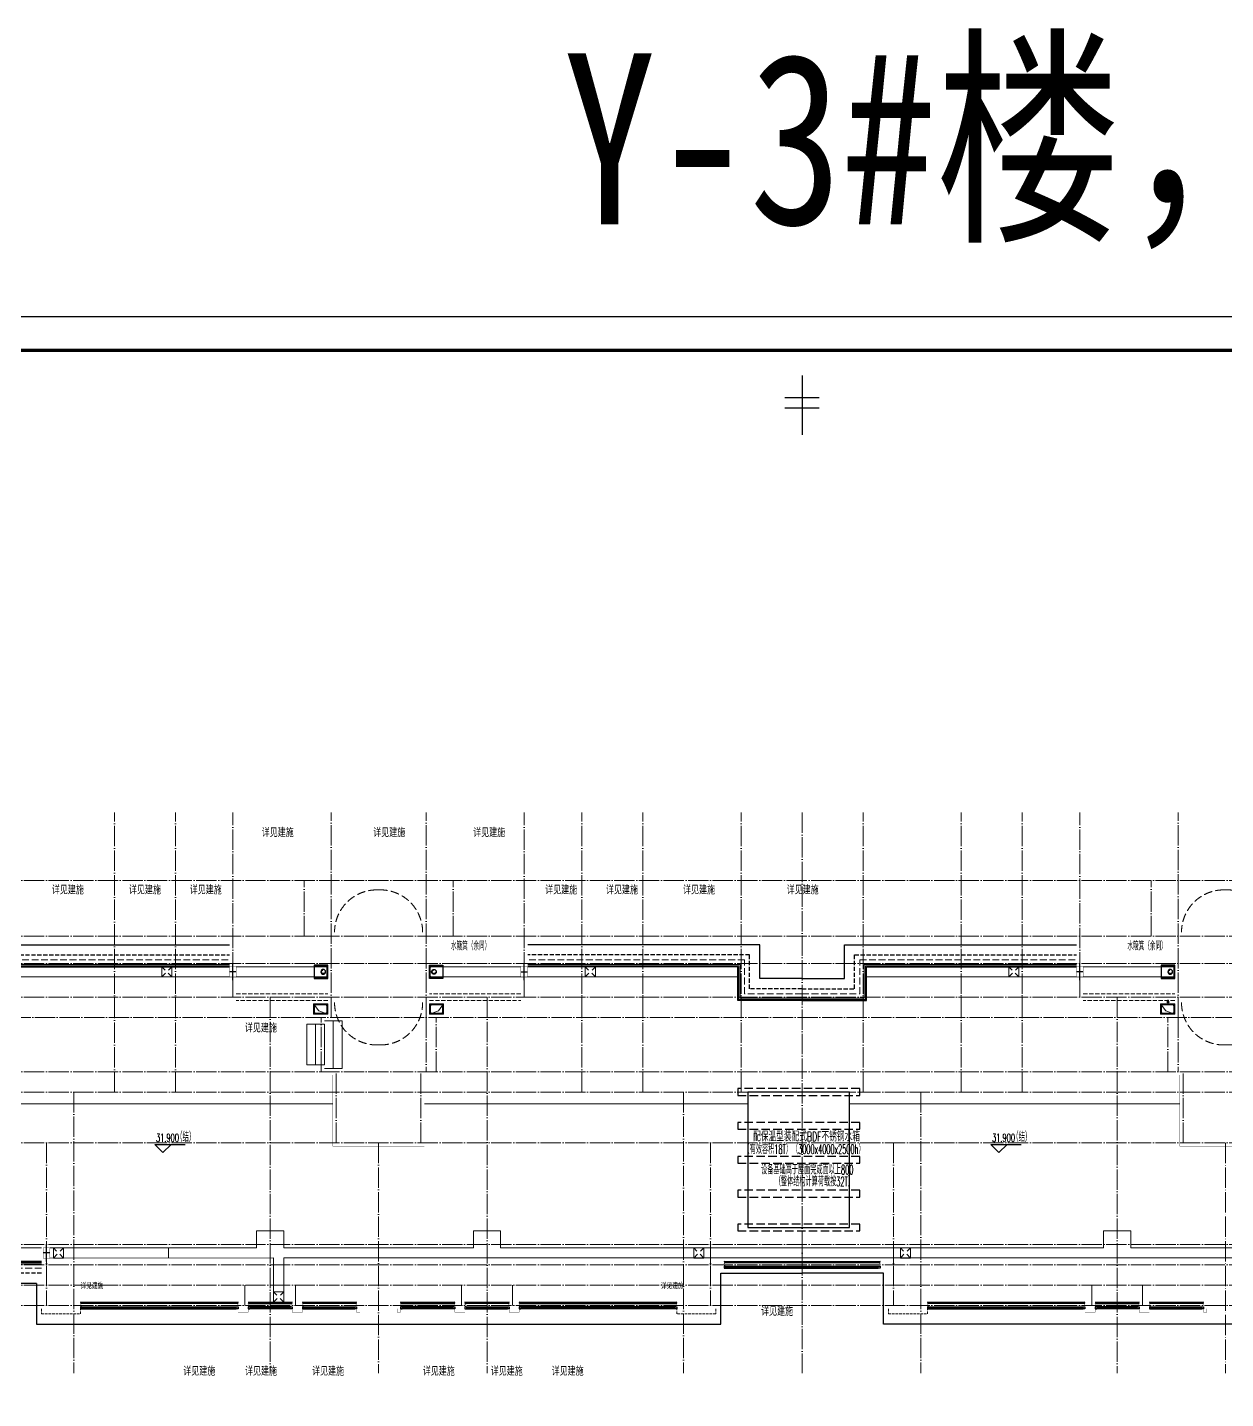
# Model space of a CAD drawing. Extents: x -518115 to 1124316, y -209821 to 1628073.
# Drawn here: x 830051 to 865417, y 283864 to 324351 of the extents above; entities that cross this region are included whole.
import ezdxf

# ---------------------------------------------------------------- set-up
doc = ezdxf.new("R2010")
doc.units = 0
doc.header["$LTSCALE"] = 1000
doc.header["$MEASUREMENT"] = 0
for name, pattern in [('#P_--_20B1_001_t3$0$DASH', [0.35, 0.25, -0.1]), ('__DASH', [0.35, 0.25, -0.1]), ('DASH', [0.35, 0.25, -0.1]), ('DOTE', [2.42, 2, -0.2, 0.02, -0.2])]:
    doc.linetypes.add(name, pattern=pattern)
for name, color, linetype in [('$RECOVER_210609100354-0', 7, 'Continuous'), ('3-栏杆1', 135, 'Continuous'), ('DIM_ELEV', 3, 'Continuous'), ('DIM_给水', 3, 'Continuous'), ('PUB_TEXT', 4, 'Continuous'), ('ROOF', 183, 'Continuous'), ('text', 7, 'Continuous'), ('TWT_DASH', 7, 'DASH'), ('TWT_水箱', 7, 'Continuous'), ('VPIPE-雨水', 4, 'DASH'), ('图框', 140, 'Continuous'), ('建筑-排气道', 9, 'Continuous'), ('机电标识类', 1, 'Continuous'), ('污水', 3, 'Continuous'), ('看线', 251, 'Continuous'), ('管', 193, 'Continuous'), ('铝合金', 144, 'Continuous')]:
    doc.layers.add(name, color=color, linetype=linetype)
for name, color, linetype, lineweight in [('DOTE', 19, 'DOTE', 9), ('LVTRY', 1, 'Continuous', 13), ('PUB_HATCH', 8, 'Continuous', 9), ('STAIR', 2, 'Continuous', 18), ('WINDOW', 144, 'Continuous', 15), ('平面-分水线', 214, 'Continuous', 15), ('平面-排水沟', 86, 'Continuous', 15), ('平面-栏杆', 135, 'Continuous', 15), ('平面-看线', 45, 'Continuous', 15), ('立面-洞口示意', 152, 'Continuous', 13)]:
    doc.layers.add(name, color=color, linetype=linetype, lineweight=lineweight)
doc.layers.add('yichutu', color=7, linetype='Continuous', true_color=0xffffff, plot=False)
doc.styles.add('_TCH_AXIS', font='COMPLEX', dxfattribs={"bigfont": 'GBCBIG'})
doc.styles.add('_TCH_DIM', font='SIMPLEX.shx', dxfattribs={"width": 0.7, "bigfont": 'GBCBIG.shx'})
doc.styles.add('_TWT_SERIAL', font='SIMPLEX.shx', dxfattribs={"width": 0.6, "height": 3, "bigfont": 'HZTXT.shx'})
doc.styles.add('黑体', font='')
doc.styles.get('黑体').set_extended_font_data('SimHei')

# ---------------------------------------------------------------- blocks, each defined once
blk = doc.blocks.new('TK')
at = {"layer": '图框'}
blk.add_lwpolyline([(465375, 548714), (549475, 548714), (549475, 489314), (465375, 489314)], close=True, dxfattribs=at)
blk.add_lwpolyline([(465375, 548714), (549475, 548714), (549475, 489314), (465375, 489314)], close=True, dxfattribs=at)
at = {"layer": '图框', "const_width": 100}
blk.add_lwpolyline([(548475, 490314), (548475, 547714), (467875, 547714), (467875, 490314)], close=True, dxfattribs=at)
blk = doc.blocks.new('GDGDGDSDA')
at = {"layer": 'DOTE', "linetype": 'DOTE', "ltscale": 0.3}
for p, q in [((419335, 376108), (419335, 359558)), ((421135, 367858), (421135, 376108)), ((424035, 367858), (424035, 376108)), ((425835, 367858), (425835, 376108)), ((427535, 370658), (427535, 376108)), ((430435, 370059), (430435, 376108)), ((433235, 370059), (433235, 376108)), ((436135, 370658), (436135, 376108)), ((437835, 367858), (437835, 376108)), ((439635, 367858), (439635, 376108)), ((442535, 367858), (442535, 376108)), ((444335, 376108), (444335, 359558)), ((446135, 367858), (446135, 376108)), ((449035, 367858), (449035, 376108)), ((450835, 367858), (450835, 376108)), ((452535, 370658), (452535, 376108)), ((455435, 370059), (455435, 376108)), ((458235, 370059), (458235, 376108)), ((461135, 370658), (461135, 376108)), ((462835, 367858), (462835, 376108)), ((464635, 367858), (464635, 376108)), ((467535, 367858), (467535, 376108)), ((469335, 376108), (469335, 359558)), ((471335, 374108), (417335, 374108)), ((429635, 372458), (429635, 374108)), ((434035, 372458), (434035, 374108)), ((454635, 372458), (454635, 374108)), ((459035, 372458), (459035, 374108)), ((471335, 372458), (417335, 372458)), ((471335, 371658), (417335, 371658)), ((471335, 370658), (417335, 370658)), ((428635, 370658), (428635, 359558)), ((435035, 370658), (435035, 359558)), ((453635, 370658), (453635, 359558)), ((460035, 370658), (460035, 359558)), ((417335, 370059), (471335, 370059)), ((430135, 368458), (430135, 370058)), ((433535, 368458), (433535, 370058)), ((455135, 368458), (455135, 370058)), ((458535, 368458), (458535, 370058)), ((471335, 368458), (417335, 368458)), ((430585, 366358), (430585, 368458)), ((433085, 366358), (433085, 368458)), ((455585, 366358), (455585, 368458)), ((458085, 366358), (458085, 368458)), ((471335, 367858), (417335, 367858)), ((422835, 367858), (422835, 359558)), ((440835, 367858), (440835, 359558)), ((447835, 367858), (447835, 359558)), ((465835, 367858), (465835, 359558)), ((471335, 366358), (417335, 366358)), ((431835, 366358), (431835, 359558)), ((456835, 366358), (456835, 359558)), ((471335, 363358), (417335, 363358)), ((422035, 363358), (422035, 362758)), ((441635, 363358), (441635, 362758)), ((447035, 363358), (447035, 362758)), ((466635, 363358), (466635, 362758)), ((471335, 362758), (417335, 362758)), ((471335, 362158), (417335, 362158)), ((427885, 362158), (427885, 361558)), ((429385, 362158), (429385, 361558)), ((434285, 362158), (434285, 361558)), ((435785, 362158), (435785, 361558)), ((452885, 362158), (452885, 361558)), ((454385, 362158), (454385, 361558)), ((459285, 362158), (459285, 361558)), ((460785, 362158), (460785, 361558)), ((471335, 361558), (417335, 361558))]:
    blk.add_line(p, q, dxfattribs=at)
blk = doc.blocks.new('R5T6Y7TRF')
at = {"layer": '平面-分水线', "color": 4, "elevation": -134}
blk.add_lwpolyline([(392485, -26438), (392785, -26438), (392785, -26738), (392485, -26738)], close=True, dxfattribs=at)
for points in [[(392485, -26438), (392582, -26534)], [(392485, -26738), (392593, -26629)], [(392676, -26629), (392785, -26738)], [(392688, -26534), (392785, -26438)]]:
    blk.add_lwpolyline(points, dxfattribs=at)
blk = doc.blocks.new('A$C3EB2330C')
at = {"layer": '管'}
for p, q in [((0, 380), (330, 380)), ((330, 20), (0, 20)), ((380, 330), (380, 70))]:
    blk.add_line(p, q, dxfattribs=at)
blk.add_lwpolyline([(400, 400), (400, 0), (0, 0), (0, 400)], close=True, dxfattribs=at)
for centre, start, end in [((330, 330), 0, 90), ((330, 70), 270, 360)]:
    blk.add_arc(centre, 50, start, end, dxfattribs=at)
blk.add_ellipse((267, 200), major_axis=(-49.5, -49.5), ratio=1, start_param=-0.785398, end_param=5.497787, dxfattribs=at)
blk = doc.blocks.new('*U67')
h = blk.add_hatch(color=5)
h.set_gradient(color1=(0, 0, 255), rotation=180, tint=1)
h.paths.add_polyline_path([(0, 0), (-6.35, -6.35), (-6.35, -2.159), (-15, -2.159), (-15, 2.159), (-6.35, 2.159), (-6.35, 6.35)])
at = {"color": 0, "linetype": 'Continuous'}
blk.add_lwpolyline([(0, 0), (-6.35, -6.35), (-6.35, -2.159), (-15, -2.159), (-15, 2.159), (-6.35, 2.159), (-6.35, 6.35)], close=True, dxfattribs=at)
blk = doc.blocks.new('sgrsefv')
at = {"layer": 'PUB_HATCH'}
blk.add_hatch(color=256, dxfattribs=at).paths.add_polyline_path([(1112933, 840916), (1112933, 840646), (1113073, 840646), (1113073, 840661), (1112968, 840661), (1112948, 840681), (1112948, 840881), (1112968, 840901), (1113288, 840901), (1113308, 840881), (1113308, 840681), (1113288, 840661), (1113183, 840661), (1113183, 840646), (1113323, 840646), (1113323, 840916)])
at = {"layer": 'LVTRY', "color": 1}
for p, q in [((1113073, 840661), (1113073, 840646)), ((1113183, 840661), (1113183, 840646))]:
    blk.add_line(p, q, dxfattribs=at)
for points in [[(1112918, 840931), (1113338, 840931), (1113338, 840631), (1112918, 840631)], [(1112933, 840916), (1113323, 840916), (1113323, 840646), (1112933, 840646)], [(1113288, 840661), (1112968, 840661), (1112948, 840681), (1112948, 840881), (1112968, 840901), (1113288, 840901), (1113308, 840881), (1113308, 840681), (1113288, 840661)]]:
    blk.add_lwpolyline(points, close=True, dxfattribs=at)
at = {"layer": '立面-洞口示意'}
blk.add_lwpolyline([(1112918, 840931), (1113182, 840837), (1113338, 840631)], dxfattribs=at)
at = {"layer": '建筑-排气道', "xscale": -5, "yscale": 5, "zscale": 5, "rotation": 270}
blk.add_blockref('*U67', (1113118, 840599), dxfattribs=at)
blk = doc.blocks.new('GDGDGDGRGD')
at = {"linetype": '__DASH', "ltscale": 0.1}
blk.add_wipeout([(428917, 296115), (428717, 296115), (428717, 295815), (428917, 295815)], dxfattribs=at).dxf.layer = '污水'
at = {"layer": '机电标识类', "color": 250, "linetype": 'DASH', "ltscale": 400}
for p, q in [((428917, 295965), (428717, 295965)), ((428817, 295715), (428817, 296215))]:
    blk.add_line(p, q, dxfattribs=at)
at = {"layer": '污水', "linetype": '__DASH', "ltscale": 0.1, "const_width": 10}
blk.add_lwpolyline([(428917, 296115), (428717, 296115), (428717, 295815), (428917, 295815)], close=True, dxfattribs=at)
blk = doc.blocks.new('yct-841-594-84100-59399.9999999999-100-1000.0')
at = {"layer": 'yichutu', "color": 7, "true_color": 0xffffff}
blk.add_lwpolyline([(0, 0), (0, 59400), (84100, 59400), (84100, 0)], close=True, dxfattribs=at)
blk = doc.blocks.new('A$C1BAD4CCC')
at = {"layer": 'PUB_HATCH'}
blk.add_hatch(color=256, dxfattribs=at).paths.add_polyline_path([(15, -15), (15, -285), (155, -285), (155, -270), (50, -270), (30, -250), (30, -50), (50, -30), (370, -30), (390, -50), (390, -250), (370, -270), (265, -270), (265, -285), (405, -285), (405, -15)])
at = {"layer": 'LVTRY', "color": 1}
for p, q in [((155, -270), (155, -285)), ((265, -270), (265, -285))]:
    blk.add_line(p, q, dxfattribs=at)
for points in [[(420, 0), (0, 0), (0, -300), (420, -300)], [(405, -15), (15, -15), (15, -285), (405, -285)], [(50, -270), (370, -270), (390, -250), (390, -50), (370, -30), (50, -30), (30, -50), (30, -250), (50, -270)]]:
    blk.add_lwpolyline(points, close=True, dxfattribs=at)
at = {"layer": '立面-洞口示意'}
blk.add_lwpolyline([(420, 0), (156, -94), (0, -300)], dxfattribs=at)
blk = doc.blocks.new('A$C40D21977')
at = {"layer": 'TWT_DASH'}
for points in [[(-1200, 2200), (-1200, -1400), (-1000, -1400), (-1000, 2200)], [(-200, 2200), (-200, -1400), (0, -1400), (0, 2200)], [(800, 2200), (800, -1400), (1000, -1400), (1000, 2200)], [(1800, 2200), (1800, -1400), (2000, -1400), (2000, 2200)], [(2800, 2200), (2800, -1400), (3000, -1400), (3000, 2200)]]:
    blk.add_lwpolyline(points, close=True, dxfattribs=at)
at = {"layer": 'TWT_水箱'}
blk.add_lwpolyline([(-1100, 1900), (-1100, -1100), (2900, -1100), (2900, 1900)], close=True, dxfattribs=at)

msp = doc.modelspace()

# ---------------------------------------------------------------- linework, layer by layer
at = {"layer": '$RECOVER_210609100354-0', "color": 30, "const_width": 8}
for points in [[(839066.6, 293415.3), (839066.6, 291315.3), (841766.6, 291315.3), (841766.6, 293415.3)], [(866766.6, 293415.3), (866766.6, 291315.3), (864066.6, 291315.3), (864066.6, 293415.3)]]:
    msp.add_lwpolyline(points, dxfattribs=at)
for p, q in [((852916.6, 314076.5), (852916.6, 312325.4)), ((852916.6, 314076.5), (852916.6, 312325.4)), ((852409.2, 313419.9), (853424, 313419.9)), ((852409.2, 313419.9), (853424, 313419.9)), ((852409.2, 313116.6), (853424, 313116.6)), ((852409.2, 313116.6), (853424, 313116.6))]:
    msp.add_line(p, q)
at = {"color": 30, "const_width": 8}
for points in [[(836266.6, 286515.4), (836266.6, 286415.4), (836566.6, 286415.4), (836566.6, 286515.4)], [(837866.6, 286515.4), (837866.6, 286415.4), (838166.6, 286415.4), (838166.6, 286515.4)], [(839766.6, 286515.4), (839766.6, 286415.4), (839866.6, 286415.4), (839866.6, 286515.4)], [(841066.6, 286515.4), (841066.6, 286415.4), (840966.6, 286415.4), (840966.6, 286515.4)], [(842966.6, 286515.4), (842966.6, 286415.4), (842666.6, 286415.4), (842666.6, 286515.4)], [(844566.6, 286515.4), (844566.6, 286415.4), (844266.6, 286415.4), (844266.6, 286515.4)], [(861266.6, 286515.4), (861266.6, 286415.4), (861566.6, 286415.4), (861566.6, 286515.4)], [(862866.6, 286515.4), (862866.6, 286415.4), (863166.6, 286415.4), (863166.6, 286515.4)], [(864766.6, 286515.4), (864766.6, 286415.4), (864866.6, 286415.4), (864866.6, 286515.4)]]:
    msp.add_lwpolyline(points, dxfattribs=at)
at = {"layer": '3-栏杆1', "color": 5}
for p, q in [((850636.8, 287897.6), (850616.6, 287915.4)), ((850616.6, 287915.4), (850636.8, 287897.6)), ((850636.8, 287868.3), (850616.6, 287848.4)), ((850616.6, 287848.4), (850636.8, 287868.3)), ((850636.8, 287897.5), (855196.3, 287897.6)), ((850636.8, 287897.6), (850636.8, 287868.3)), ((855196.3, 287868.3), (850636.8, 287868.2)), ((855196.3, 287897.6), (855216.6, 287915.4)), ((855216.6, 287915.4), (855196.3, 287897.6)), ((855196.3, 287897.6), (855196.3, 287868.3)), ((855216.6, 287848.4), (855196.3, 287868.3)), ((831636.8, 286697.6), (831616.6, 286715.4)), ((831616.6, 286715.4), (831636.8, 286697.6)), ((831636.8, 286668.3), (831616.6, 286648.4)), ((831616.6, 286648.4), (831636.8, 286668.3)), ((831636.8, 286697.5), (836246.3, 286697.6)), ((831636.8, 286697.6), (831636.8, 286668.3)), ((836246.3, 286668.3), (831636.8, 286668.2)), ((836246.3, 286697.6), (836266.6, 286715.4)), ((836266.6, 286715.4), (836246.3, 286697.6)), ((836246.3, 286697.6), (836246.3, 286668.3)), ((836266.6, 286648.4), (836246.3, 286668.3)), ((836566.6, 286715.4), (836586.8, 286697.6)), ((836566.6, 286648.4), (836586.8, 286668.3)), ((837846.3, 286697.5), (836586.8, 286697.6)), ((836586.8, 286697.6), (836586.8, 286668.3)), ((836586.8, 286668.3), (837846.3, 286668.2)), ((837846.3, 286697.6), (837866.6, 286715.4)), ((837866.6, 286715.4), (837846.3, 286697.6)), ((837846.3, 286697.6), (837846.3, 286668.3)), ((837846.3, 286668.3), (837866.6, 286648.4)), ((837866.6, 286648.4), (837846.3, 286668.3)), ((838186.8, 286697.6), (838166.6, 286715.4)), ((838166.6, 286715.4), (838186.8, 286697.6)), ((838186.8, 286668.3), (838166.6, 286648.4)), ((838166.6, 286648.4), (838186.8, 286668.3)), ((838186.8, 286697.5), (839746.3, 286697.6)), ((838186.8, 286697.6), (838186.8, 286668.3)), ((839746.3, 286668.3), (838186.8, 286668.2)), ((839746.3, 286697.6), (839766.6, 286715.4)), ((839766.6, 286715.4), (839746.3, 286697.6)), ((839746.3, 286697.6), (839746.3, 286668.3)), ((839766.6, 286648.4), (839746.3, 286668.3)), ((841086.8, 286697.6), (841066.6, 286715.4)), ((841066.6, 286715.4), (841086.8, 286697.6)), ((841066.6, 286648.4), (841086.8, 286668.3)), ((842646.3, 286697.5), (841086.8, 286697.6)), ((841086.8, 286697.6), (841086.8, 286668.3)), ((841086.8, 286668.3), (842646.3, 286668.2)), ((842646.3, 286697.6), (842666.6, 286715.4)), ((842666.6, 286715.4), (842646.3, 286697.6)), ((842646.3, 286697.6), (842646.3, 286668.3)), ((842646.3, 286668.3), (842666.6, 286648.4)), ((842666.6, 286648.4), (842646.3, 286668.3)), ((842986.8, 286697.6), (842966.6, 286715.4)), ((842966.6, 286715.4), (842986.8, 286697.6)), ((842986.8, 286668.3), (842966.6, 286648.4)), ((842966.6, 286648.4), (842986.8, 286668.3)), ((842986.8, 286697.5), (844246.3, 286697.6)), ((842986.8, 286697.6), (842986.8, 286668.3)), ((844246.3, 286668.3), (842986.8, 286668.2)), ((844266.6, 286715.4), (844246.3, 286697.6)), ((844246.3, 286697.6), (844246.3, 286668.3)), ((844266.6, 286648.4), (844246.3, 286668.3)), ((844586.8, 286697.6), (844566.6, 286715.4)), ((844566.6, 286715.4), (844586.8, 286697.6)), ((844566.6, 286648.4), (844586.8, 286668.3)), ((849196.3, 286697.5), (844586.8, 286697.6)), ((844586.8, 286697.6), (844586.8, 286668.3)), ((844586.8, 286668.3), (849196.3, 286668.2)), ((849196.3, 286697.6), (849216.6, 286715.4)), ((849216.6, 286715.4), (849196.3, 286697.6)), ((849196.3, 286697.6), (849196.3, 286668.3)), ((849196.3, 286668.3), (849216.6, 286648.4)), ((849216.6, 286648.4), (849196.3, 286668.3)), ((856636.8, 286697.6), (856616.6, 286715.4)), ((856616.6, 286715.4), (856636.8, 286697.6)), ((856636.8, 286668.3), (856616.6, 286648.4)), ((856616.6, 286648.4), (856636.8, 286668.3)), ((856636.8, 286697.5), (861246.3, 286697.6)), ((856636.8, 286697.6), (856636.8, 286668.3)), ((861246.3, 286668.3), (856636.8, 286668.2)), ((861246.3, 286697.6), (861266.6, 286715.4)), ((861266.6, 286715.4), (861246.3, 286697.6)), ((861246.3, 286697.6), (861246.3, 286668.3)), ((861266.6, 286648.4), (861246.3, 286668.3)), ((861566.6, 286715.4), (861586.8, 286697.6)), ((861566.6, 286648.4), (861586.8, 286668.3)), ((862846.3, 286697.5), (861586.8, 286697.6)), ((861586.8, 286697.6), (861586.8, 286668.3)), ((861586.8, 286668.3), (862846.3, 286668.2)), ((862846.3, 286697.6), (862866.6, 286715.4)), ((862866.6, 286715.4), (862846.3, 286697.6)), ((862846.3, 286697.6), (862846.3, 286668.3)), ((862846.3, 286668.3), (862866.6, 286648.4)), ((862866.6, 286648.4), (862846.3, 286668.3)), ((863186.8, 286697.6), (863166.6, 286715.4)), ((863166.6, 286715.4), (863186.8, 286697.6)), ((863186.8, 286668.3), (863166.6, 286648.4)), ((863166.6, 286648.4), (863186.8, 286668.3)), ((863186.8, 286697.5), (864746.3, 286697.6)), ((863186.8, 286697.6), (863186.8, 286668.3)), ((864746.3, 286668.3), (863186.8, 286668.2)), ((864746.3, 286697.6), (864766.6, 286715.4)), ((864766.6, 286715.4), (864746.3, 286697.6)), ((864746.3, 286697.6), (864746.3, 286668.3)), ((864766.6, 286648.4), (864746.3, 286668.3))]:
    msp.add_line(p, q, dxfattribs=at)
at = {"layer": 'DIM_ELEV'}
for p, q in [((834050.2, 291127.3), (833810.2, 291367.3)), ((833810.2, 291367.3), (834702.4, 291367.3)), ((834050.2, 291127.3), (834290.2, 291367.3)), ((858727.9, 291127.3), (858487.9, 291367.3)), ((858487.9, 291367.3), (859380.2, 291367.3)), ((858727.9, 291127.3), (858967.9, 291367.3))]:
    msp.add_line(p, q, dxfattribs=at)
at = {"layer": 'DOTE', "linetype": 'DOTE', "ltscale": 0.3}
for p, q in [((841816.6, 295115.6), (841816.6, 293515.4)), ((864016.6, 295115.6), (864016.6, 293515.4)), ((830616.6, 291415.4), (830616.6, 286615.4)), ((850216.6, 291415.4), (850216.6, 286615.4)), ((855616.6, 291415.4), (855616.6, 286615.4))]:
    msp.add_line(p, q, dxfattribs=at)
at = {"layer": 'ROOF', "ltscale": 0.8}
for points in [[(830316.6, 287265.4), (827216.6, 287265.4), (827216.6, 296265.4), (829166.6, 296265.4), (829166.6, 297265.4), (836016.6, 297265.4)], [(852916.6, 296265.4), (851666.6, 296265.4), (851666.6, 297265.4), (844816.6, 297265.4)], [(852916.6, 296265.4), (854166.6, 296265.4), (854166.6, 297265.4), (861016.6, 297265.4)], [(830466.6, 287915.4), (828016.6, 287915.4), (828016.6, 295615.4), (829816.6, 295615.4), (829816.6, 296615.4), (836016.6, 296615.4)], [(852916.6, 295615.4), (851016.6, 295615.4), (851016.6, 296615.4), (844816.6, 296615.4)], [(852916.6, 295615.4), (854816.6, 295615.4), (854816.6, 296615.4), (861016.6, 296615.4)]]:
    msp.add_lwpolyline(points, dxfattribs=at)
at = {"layer": 'STAIR'}
msp.add_line((838816.6, 293715.4), (838816.6, 294915.4), dxfattribs=at)
at = {"layer": 'STAIR', "color": 251, "linetype": 'DASH'}
for points in [[(839116.6, 297635.4, -0.4142136), (840366.6, 298885.4), (840466.6, 298885.4, -0.4142136), (841716.6, 297635.4)], [(866716.6, 297635.4, 0.4142136), (865466.6, 298885.4), (865366.6, 298885.4, 0.4142136), (864116.6, 297635.4)], [(839116.6, 295555.4, 0.4142136), (840366.6, 294305.4), (840466.6, 294305.4, 0.4142136), (841716.6, 295555.4)], [(866716.6, 295555.4, -0.4142136), (865466.6, 294305.4), (865366.6, 294305.4, -0.4142136), (864116.6, 295555.4)]]:
    msp.add_lwpolyline(points, format="xyb", dxfattribs=at)
at = {"layer": 'STAIR'}
for points in [[(838556.6, 294915.4), (838296.6, 294915.4), (838296.6, 293715.4), (838556.6, 293715.4)], [(838816.6, 294915.4), (838556.6, 294915.4), (838556.6, 293715.4), (838816.6, 293715.4)], [(838816.6, 295015.4), (839076.6, 295015.4), (839076.6, 293615.4), (838816.6, 293615.4)], [(839076.6, 295015.4), (839336.6, 295015.4), (839336.6, 293615.4), (839076.6, 293615.4)]]:
    msp.add_lwpolyline(points, dxfattribs=at)
at = {"layer": 'VPIPE-雨水'}
for centre in [(838784.1, 296465.4), (842049.1, 296465.4), (863784.1, 296465.4)]:
    msp.add_circle(centre, 55, dxfattribs=at)
at = {"layer": 'WINDOW', "linetype": 'DASH', "ltscale": 0.5}
for p, q in [((836216.6, 295815.4), (838916.6, 295815.4)), ((838916.6, 295615.4), (836216.6, 295615.4)), ((844616.6, 295815.4), (841916.6, 295815.4)), ((841916.6, 295615.4), (844616.6, 295615.4)), ((861216.6, 295815.4), (863916.6, 295815.4)), ((863916.6, 295615.4), (861216.6, 295615.4))]:
    msp.add_line(p, q, dxfattribs=at)
at = {"layer": '平面-排水沟'}
for p, q in [((836216.6, 296615.4), (838916.6, 296615.4)), ((844616.6, 296615.4), (841916.6, 296615.4)), ((861216.6, 296615.4), (863916.6, 296615.4)), ((838916.6, 296315.4), (829816.6, 296315.4)), ((841916.6, 296315.4), (851016.6, 296315.4)), ((863916.6, 296315.4), (854816.6, 296315.4)), ((839066.6, 292565.4), (828016.6, 292565.4)), ((841766.6, 292565.4), (851316.6, 292565.4)), ((864066.6, 292565.4), (854316.6, 292565.4)), ((834216.6, 288015.1), (834216.6, 288315.1)), ((837616.6, 288315.4), (843216.5, 288315.4)), ((844016.5, 288315.4), (852916.6, 288315.5)), ((852916.6, 288315.5), (852916.6, 288015.5)), ((861816.6, 288315.4), (852916.6, 288315.5)), ((868216.5, 288315.4), (862616.7, 288315.4)), ((837316.6, 288015.4), (837316.6, 286715.4)), ((837616.6, 288015.4), (852916.3, 288015.5)), ((868216.5, 288015.4), (852916.9, 288015.5))]:
    msp.add_line(p, q, dxfattribs=at)
for points in [[(837616.6, 288315.4), (837616.6, 288815.4), (836816.6, 288815.4), (836816.6, 288315.4)], [(844016.5, 288315.4), (844016.5, 288815.4), (843216.5, 288815.4), (843216.5, 288315.4)], [(861816.6, 288315.4), (861816.6, 288815.4), (862616.6, 288815.4), (862616.7, 288315.4)], [(837616.6, 286715.4), (837616.6, 288015.4)]]:
    msp.add_lwpolyline(points, dxfattribs=at)
at = {"layer": '平面-栏杆'}
for points in [[(830466.6, 287845.4), (827946.6, 287845.4), (827946.6, 295685.4), (829746.6, 295685.4), (829746.6, 296685.4), (836016.6, 296685.4)], [(830466.6, 287885.4), (827986.6, 287885.4), (827986.6, 295645.4), (829786.6, 295645.4), (829786.6, 296645.4), (836016.6, 296645.4)], [(852916.6, 295685.4), (851086.6, 295685.4), (851086.6, 296685.4), (844816.6, 296685.4)], [(852916.6, 295645.4), (851046.6, 295645.4), (851046.6, 296645.4), (844816.6, 296645.4)], [(852916.6, 295685.4), (854746.6, 295685.4), (854746.6, 296685.4), (861016.6, 296685.4)], [(852916.6, 295645.4), (854786.6, 295645.4), (854786.6, 296645.4), (861016.6, 296645.4)]]:
    msp.add_lwpolyline(points, dxfattribs=at)
at = {"layer": '平面-看线'}
for p, q in [((855216.6, 287915.4), (850616.6, 287915.4)), ((836266.6, 286715.4), (831616.6, 286715.4)), ((837866.6, 286715.4), (836566.6, 286715.4)), ((838166.6, 286715.4), (839766.6, 286715.4)), ((842666.6, 286715.4), (841066.6, 286715.4)), ((842966.6, 286715.4), (844266.6, 286715.4)), ((844566.6, 286715.4), (849216.6, 286715.4)), ((861266.6, 286715.4), (856616.6, 286715.4)), ((862866.6, 286715.4), (861566.6, 286715.4)), ((863166.6, 286715.4), (864766.6, 286715.4))]:
    msp.add_line(p, q, dxfattribs=at)
at = {"layer": '平面-看线', "linetype": 'DASH', "ltscale": 0.8}
for points in [[(830466.6, 287715.4), (827816.6, 287715.4), (827816.6, 295815.4), (829616.6, 295815.4), (829616.6, 296815.4), (836016.6, 296815.4)], [(852916.6, 295815.4), (851216.6, 295815.4), (851216.6, 296815.4), (844816.6, 296815.4)], [(852916.6, 295815.4), (854616.6, 295815.4), (854616.6, 296815.4), (861016.6, 296815.4)]]:
    msp.add_lwpolyline(points, dxfattribs=at)
at = {"layer": '平面-看线', "linetype": 'DASH', "ltscale": 0.3}
for points in [[(830466.6, 286515.4), (830466.6, 286365.4), (831616.6, 286365.4), (831616.6, 286515.4)], [(850366.6, 286515.4), (850366.6, 286365.4), (849216.6, 286365.4), (849216.6, 286515.4)], [(855466.6, 286515.4), (855466.6, 286365.4), (856616.6, 286365.4), (856616.6, 286515.4)]]:
    msp.add_lwpolyline(points, dxfattribs=at)
at = {"layer": '看线', "color": 202, "linetype": '#P_--_20B1_001_t3$0$DASH', "ltscale": 0.5}
for points in [[(830466.6, 287565.4), (827516.6, 287565.4), (827516.6, 295965.4), (829466.6, 295965.4), (829466.6, 296965.4), (836016.6, 296965.4)], [(852916.6, 295965.4), (851366.6, 295965.4), (851366.6, 296965.4), (844816.6, 296965.4)], [(852916.6, 295965.4), (854466.6, 295965.4), (854466.6, 296965.4), (861016.6, 296965.4)]]:
    msp.add_lwpolyline(points, dxfattribs=at)
at = {"layer": '看线', "color": 201}
for points in [[(830316.6, 287265.4), (830316.6, 286065.4), (850516.6, 286065.4), (850516.6, 287565.4), (852916.6, 287565.4)], [(875516.6, 287265.4), (875516.6, 286065.4), (855316.6, 286065.4), (855316.6, 287565.4), (852916.6, 287565.4)]]:
    msp.add_lwpolyline(points, dxfattribs=at)
at = {"layer": '铝合金', "color": 36}
for points in [[(850646.6, 287775.4), (850616.6, 287775.4), (850616.6, 287715.4), (850666.6, 287715.4), (850666.6, 287745.4)], [(850616.6, 287745.4), (850616.6, 287715.4), (850666.6, 287715.4), (850666.6, 287725.4), (850666.6, 287725.4), (850666.6, 287745.4)], [(850646.6, 287775.4), (855186.6, 287775.4)], [(850666.6, 287745.4), (855166.6, 287745.4)], [(850666.6, 287715.4), (855166.6, 287715.4)], [(855186.6, 287775.4), (855216.6, 287775.4), (855216.6, 287715.4), (855166.6, 287715.3), (855166.6, 287745.3)], [(855216.6, 287745.4), (855216.6, 287715.4), (855166.6, 287715.3), (855166.6, 287725.3), (855166.6, 287725.3), (855166.6, 287745.4)], [(831646.6, 286575.4), (831616.6, 286575.4), (831616.6, 286515.4), (831666.6, 286515.4), (831666.6, 286545.4)], [(831616.6, 286545.4), (831616.6, 286515.4), (831666.6, 286515.4), (831666.6, 286525.4), (831666.6, 286525.4), (831666.6, 286545.4)], [(831646.6, 286575.4), (836236.6, 286575.4)], [(831666.6, 286545.4), (836216.6, 286545.4)], [(831666.6, 286515.4), (836216.6, 286515.4)], [(836236.6, 286575.4), (836266.6, 286575.4), (836266.6, 286515.4), (836216.6, 286515.3), (836216.6, 286545.3)], [(836266.6, 286545.4), (836266.6, 286515.4), (836216.6, 286515.3), (836216.6, 286525.3), (836216.6, 286525.3), (836216.6, 286545.4)], [(836596.6, 286575.4), (836566.6, 286575.4), (836566.6, 286515.4), (836616.6, 286515.3), (836616.6, 286545.3)], [(836566.6, 286545.4), (836566.6, 286515.4), (836616.6, 286515.3), (836616.6, 286525.3), (836616.6, 286525.3), (836616.6, 286545.4)], [(837836.6, 286575.4), (836596.6, 286575.4)], [(837816.6, 286545.4), (836616.6, 286545.4)], [(837816.6, 286515.4), (836616.6, 286515.4)], [(837836.6, 286575.4), (837866.6, 286575.4), (837866.6, 286515.4), (837816.6, 286515.4), (837816.6, 286545.4)], [(837866.6, 286545.4), (837866.6, 286515.4), (837816.6, 286515.4), (837816.6, 286525.4), (837816.6, 286525.4), (837816.6, 286545.4)], [(838196.6, 286575.4), (838166.6, 286575.4), (838166.6, 286515.4), (838216.6, 286515.4), (838216.6, 286545.4)], [(838166.6, 286545.4), (838166.6, 286515.4), (838216.6, 286515.4), (838216.6, 286525.4), (838216.6, 286525.4), (838216.6, 286545.4)], [(838196.6, 286575.4), (839736.6, 286575.4)], [(838216.6, 286545.4), (839716.6, 286545.4)], [(838216.6, 286515.4), (839716.6, 286515.4)], [(839736.6, 286575.4), (839766.6, 286575.4), (839766.6, 286515.4), (839716.6, 286515.3), (839716.6, 286545.3)], [(839766.6, 286545.4), (839766.6, 286515.4), (839716.6, 286515.3), (839716.6, 286525.3), (839716.6, 286525.3), (839716.6, 286545.4)], [(841096.6, 286575.4), (841066.6, 286575.4), (841066.6, 286515.4), (841116.6, 286515.3), (841116.6, 286545.3)], [(841066.6, 286545.4), (841066.6, 286515.4), (841116.6, 286515.3), (841116.6, 286525.3), (841116.6, 286525.3), (841116.6, 286545.4)], [(842636.6, 286575.4), (841096.6, 286575.4)], [(842616.6, 286545.4), (841116.6, 286545.4)], [(842616.6, 286515.4), (841116.6, 286515.4)], [(842636.6, 286575.4), (842666.6, 286575.4), (842666.6, 286515.4), (842616.6, 286515.4), (842616.6, 286545.4)], [(842666.6, 286545.4), (842666.6, 286515.4), (842616.6, 286515.4), (842616.6, 286525.4), (842616.6, 286525.4), (842616.6, 286545.4)], [(842996.6, 286575.4), (842966.6, 286575.4), (842966.6, 286515.4), (843016.6, 286515.4), (843016.6, 286545.4)], [(842966.6, 286545.4), (842966.6, 286515.4), (843016.6, 286515.4), (843016.6, 286525.4), (843016.6, 286525.4), (843016.6, 286545.4)], [(842996.6, 286575.4), (844236.6, 286575.4)], [(843016.6, 286545.4), (844216.6, 286545.4)], [(843016.6, 286515.4), (844216.6, 286515.4)], [(844236.6, 286575.4), (844266.6, 286575.4), (844266.6, 286515.4), (844216.6, 286515.3), (844216.6, 286545.3)], [(844266.6, 286545.4), (844266.6, 286515.4), (844216.6, 286515.3), (844216.6, 286525.3), (844216.6, 286525.3), (844216.6, 286545.4)], [(844596.6, 286575.4), (844566.6, 286575.4), (844566.6, 286515.4), (844616.6, 286515.3), (844616.6, 286545.3)], [(844566.6, 286545.4), (844566.6, 286515.4), (844616.6, 286515.3), (844616.6, 286525.3), (844616.6, 286525.3), (844616.6, 286545.4)], [(849186.6, 286575.4), (844596.6, 286575.4)], [(849166.6, 286545.4), (844616.6, 286545.4)], [(849166.6, 286515.4), (844616.6, 286515.4)], [(849186.6, 286575.4), (849216.6, 286575.4), (849216.6, 286515.4), (849166.6, 286515.4), (849166.6, 286545.4)], [(849216.6, 286545.4), (849216.6, 286515.4), (849166.6, 286515.4), (849166.6, 286525.4), (849166.6, 286525.4), (849166.6, 286545.4)], [(856646.6, 286575.4), (856616.6, 286575.4), (856616.6, 286515.4), (856666.6, 286515.4), (856666.6, 286545.4)], [(856616.6, 286545.4), (856616.6, 286515.4), (856666.6, 286515.4), (856666.6, 286525.4), (856666.6, 286525.4), (856666.6, 286545.4)], [(856646.6, 286575.4), (861236.6, 286575.4)], [(856666.6, 286545.4), (861216.6, 286545.4)], [(856666.6, 286515.4), (861216.6, 286515.4)], [(861236.6, 286575.4), (861266.6, 286575.4), (861266.6, 286515.4), (861216.6, 286515.3), (861216.6, 286545.3)], [(861266.6, 286545.4), (861266.6, 286515.4), (861216.6, 286515.3), (861216.6, 286525.3), (861216.6, 286525.3), (861216.6, 286545.4)], [(861596.6, 286575.4), (861566.6, 286575.4), (861566.6, 286515.4), (861616.6, 286515.3), (861616.6, 286545.3)], [(861566.6, 286545.4), (861566.6, 286515.4), (861616.6, 286515.3), (861616.6, 286525.3), (861616.6, 286525.3), (861616.6, 286545.4)], [(862836.6, 286575.4), (861596.6, 286575.4)], [(862816.6, 286545.4), (861616.6, 286545.4)], [(862816.6, 286515.4), (861616.6, 286515.4)], [(862836.6, 286575.4), (862866.6, 286575.4), (862866.6, 286515.4), (862816.6, 286515.4), (862816.6, 286545.4)], [(862866.6, 286545.4), (862866.6, 286515.4), (862816.6, 286515.4), (862816.6, 286525.4), (862816.6, 286525.4), (862816.6, 286545.4)], [(863196.6, 286575.4), (863166.6, 286575.4), (863166.6, 286515.4), (863216.6, 286515.4), (863216.6, 286545.4)], [(863166.6, 286545.4), (863166.6, 286515.4), (863216.6, 286515.4), (863216.6, 286525.4), (863216.6, 286525.4), (863216.6, 286545.4)], [(863196.6, 286575.4), (864736.6, 286575.4)], [(863216.6, 286545.4), (864716.6, 286545.4)], [(863216.6, 286515.4), (864716.6, 286515.4)], [(864736.6, 286575.4), (864766.6, 286575.4), (864766.6, 286515.4), (864716.6, 286515.3), (864716.6, 286545.3)], [(864766.6, 286545.4), (864766.6, 286515.4), (864716.6, 286515.3), (864716.6, 286525.3), (864716.6, 286525.3), (864716.6, 286545.4)]]:
    msp.add_lwpolyline(points, dxfattribs=at)

# ---------------------------------------------------------------- block references
for name, p in [('TK', (348239.1, -232898.5)), ('GDGDGDSDA', (408581.8, -74943))]:
    msp.add_blockref(name, p)
at = {"color": 2}
for p in [(441531.7, 323053, 134.4), (466531.7, 323053, 134.4), (438331.7, 314753, 134.4), (463331.7, 314753, 134.4), (444831.8, 313453, 134.4)]:
    msp.add_blockref('R5T6Y7TRF', p, dxfattribs=at)
at = {"color": 2, "xscale": -1}
for p in [(1239301.4, 323053, 134.4), (1242501.4, 314753, 134.4)]:
    msp.add_blockref('R5T6Y7TRF', p, dxfattribs=at)
for name, p, rotation in [('sgrsefv', (1976834.9, 1136147.6), 179.9999999999919), ('A$C1BAD4CCC', (842336.6, 295215.9), 180.0000011675327), ('A$C40D21977', (852416.6, 291815.4), 270)]:
    msp.add_blockref(name, p, dxfattribs=dict(rotation=rotation))
at = {"xscale": -1}
for p, rotation in [((838496.6, 295215.9), 180), ((863496.6, 295215.9), 179.999998735719)]:
    msp.add_blockref('A$C1BAD4CCC', p, dxfattribs=dict(at, rotation=rotation))
at = {"layer": '管', "xscale": -1, "rotation": 180}
for p in [(838516.6, 296665.4), (863516.6, 296665.4)]:
    msp.add_blockref('A$C3EB2330C', p, dxfattribs=at)
at = {"layer": '管', "rotation": 180}
msp.add_blockref('A$C3EB2330C', (842316.6, 296665.4), dxfattribs=at)

# ---------------------------------------------------------------- texts
at = {"layer": 'DIM_ELEV', "color": 7, "style": '_TCH_DIM'}
for s, height, width, p in [('31.900', 238, 0.494118, (833846.3, 291447.4)), ('（结）', 270.07, 0.7, (834439.9, 291447.4)), ('31.900', 238, 0.494118, (858524, 291447.4)), ('（结）', 270.07, 0.7, (859117.6, 291447.4))]:
    msp.add_text(s, height=height, dxfattribs=dict(at, width=width)).set_placement(p)
at = {"layer": 'DIM_给水', "color": 1, "style": '_TWT_SERIAL'}
for s, width, p in [('配保温型装配式BDF不锈钢水箱', 0.6, (851472, 291460.9)), ('（有效容积18T）（3000x4000x2500h）', 0.48, (851189, 291086.8)), ('设备基础高于屋面完成面以上800', 0.48, (851706.1, 290484.9)), ('（整体结构计算荷载按32T）', 0.48, (852110.8, 290134))]:
    msp.add_text(s, height=280, dxfattribs=dict(at, width=width)).set_placement(p)
at = {"layer": 'PUB_TEXT', "style": '_TCH_AXIS'}
for height, p in [(236.31, (836965.9, 300446.9)), (236.31, (840257.2, 300446.9)), (236.31, (843207.8, 300446.9)), (236.31, (830771.4, 298755.3)), (236.31, (833046.8, 298755.3)), (236.31, (834840.8, 298755.3)), (236.31, (845332.9, 298755.3)), (236.31, (847127, 298755.3)), (236.31, (849402.3, 298755.3)), (236.31, (852460.2, 298755.3)), (236.31, (836469.1, 294678.8)), (168.79, (831615.8, 287100)), (168.79, (848746.3, 287100)), (236.31, (851706.2, 286310)), (236.31, (834650.7, 284543.8)), (236.31, (836473.4, 284543.8)), (236.31, (838452.7, 284543.8)), (236.31, (841721.1, 284543.8)), (236.31, (843725.9, 284543.8)), (236.31, (845523.1, 284543.8))]:
    msp.add_text('详见建施', height=height, dxfattribs=at).set_placement(p)
at = {"layer": 'PUB_TEXT', "style": '_TCH_DIM', "width": 0.7}
for p in [(842553.3, 297103.9), (862519.6, 297103.9)]:
    msp.add_text('水簸箕（余同）', height=236.31, dxfattribs=at).set_placement(p)
at = {"layer": 'text', "color": 6, "style": '黑体', "width": 0.8}
msp.add_text('Y-3#楼，消防水箱', height=5047.09, dxfattribs=at).set_placement((845864.8, 318541))

# ---------------------------------------------------------------- next in the draw order: block references
for p in [(407299.7, 500), (432299.7, 500), (401799.7, -7800.6)]:
    msp.add_blockref('GDGDGDGRGD', p)
at = {"xscale": -1}
msp.add_blockref('GDGDGDGRGD', (1273533.4, 500), dxfattribs=at)

# ---------------------------------------------------------------- next in the draw order: linework, layer by layer
at = {"layer": '平面-排水沟'}
for p, q in [((830466, 288314.5), (828016.6, 288314.5)), ((830717.2, 288314.7), (836816.6, 288315.4)), ((830716.6, 288014.7), (837316.6, 288015.4))]:
    msp.add_line(p, q, dxfattribs=at)

# ---------------------------------------------------------------- next in the draw order: block references
at = {"layer": 'yichutu'}
msp.add_blockref('yct-841-594-84100-59399.9999999999-100-1000.0', (813614.1, 256415.2), dxfattribs=at)

doc.saveas('drawing.dxf')
